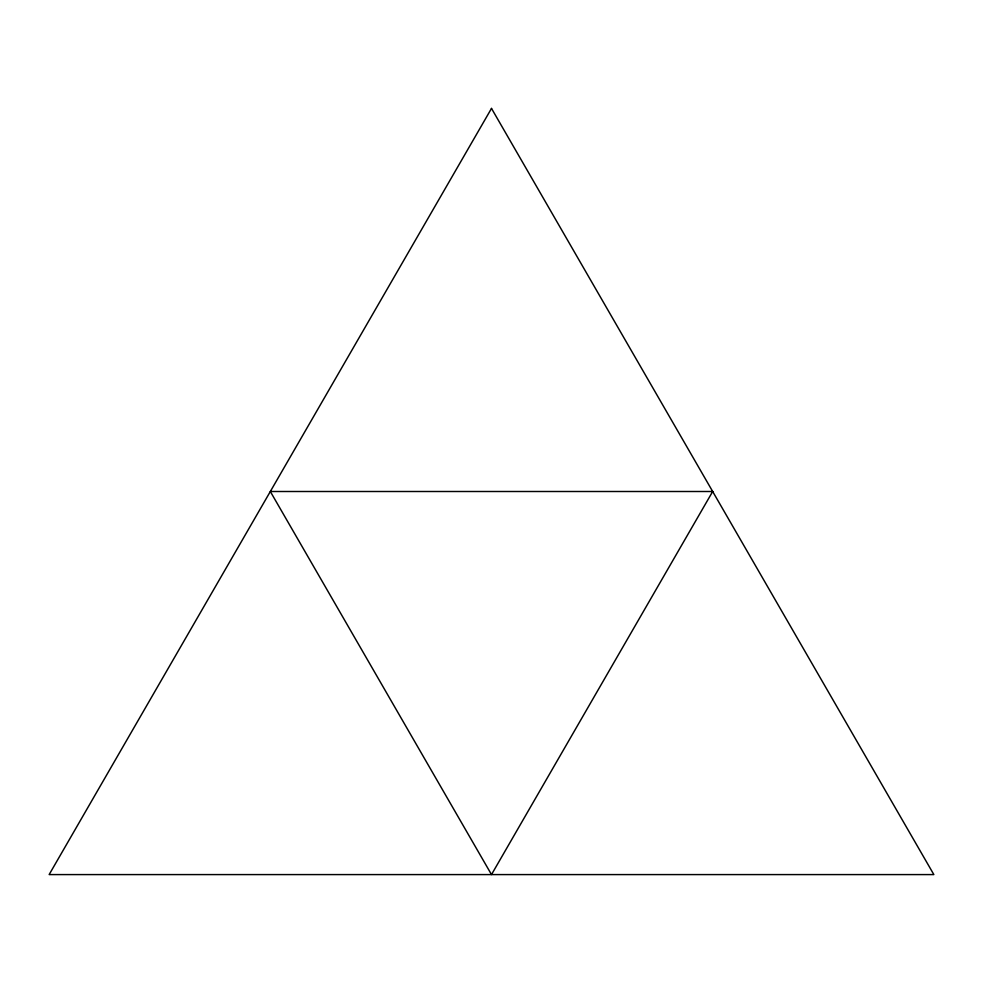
<?xml version="1.0" encoding="UTF-8"?>
<svg xmlns="http://www.w3.org/2000/svg" width="983" height="983" viewBox="0 0 983 983"><rect width="100%" height="100%" fill="white"/><g stroke="black" fill="none" stroke-linecap="round" stroke-linejoin="round"><path stroke-width="1.47" d="M491.5 108.413L49.15 874.587L933.85 874.587L491.5 108.413M712.675 491.5L491.5 874.587L270.325 491.5L712.675 491.5"/></g></svg>
